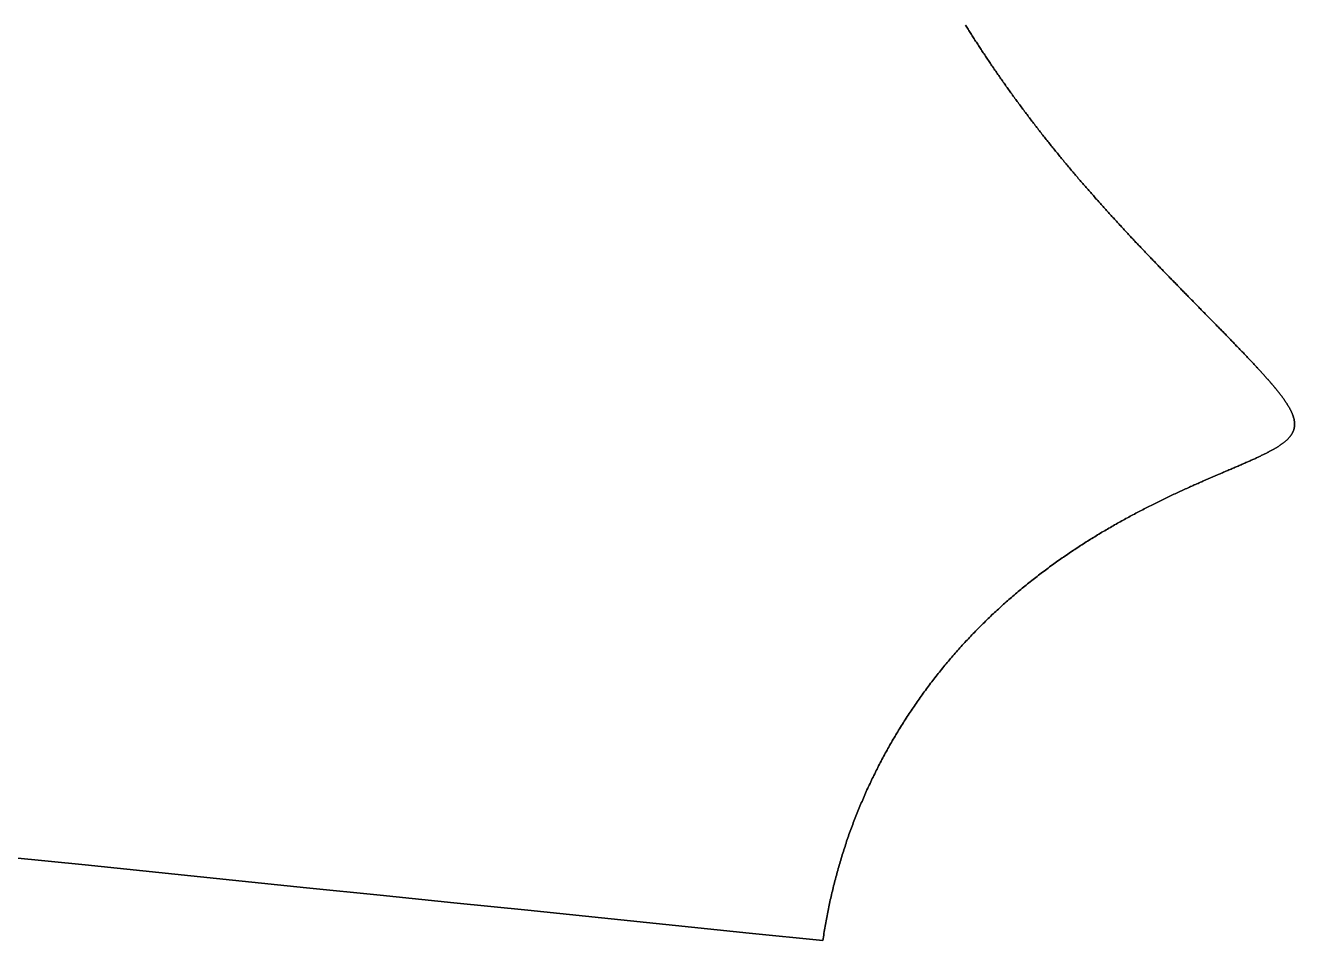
# Model space of a CAD drawing. Header units: inches. Extents: x 130170 to 284068, y 377793 to 804530.
# Drawn here: x 249507.7 to 249676.2, y 749856.4 to 749978 of the extents above; entities that cross this region are included whole.
import ezdxf

# ---------------------------------------------------------------- set-up
doc = ezdxf.new("R2010")
doc.units = ezdxf.units.IN
doc.header["$MEASUREMENT"] = 0
doc.layers.add('muni_il', color=7, linetype='Continuous')

msp = doc.modelspace()

# ---------------------------------------------------------------- linework, layer by layer
at = {"layer": 'muni_il'}
for points in [[(249632.54, 749978.06), (249632.63, 749977.92), (249632.72, 749977.78), (249632.81, 749977.63), (249632.9, 749977.49), (249632.98, 749977.35), (249633.07, 749977.21), (249633.16, 749977.07), (249633.25, 749976.93), (249633.34, 749976.78), (249633.43, 749976.64), (249633.52, 749976.5), (249633.61, 749976.36), (249633.7, 749976.22), (249633.79, 749976.07), (249633.88, 749975.93), (249633.98, 749975.79), (249634.07, 749975.65), (249634.16, 749975.5), (249634.25, 749975.36), (249634.34, 749975.22), (249634.44, 749975.08), (249634.53, 749974.93), (249634.62, 749974.79), (249634.72, 749974.65), (249634.81, 749974.51), (249634.9, 749974.36), (249635, 749974.22), (249635.09, 749974.08), (249635.19, 749973.93), (249635.28, 749973.79), (249635.38, 749973.65), (249635.47, 749973.51), (249635.57, 749973.36), (249635.67, 749973.22), (249635.76, 749973.07), (249635.86, 749972.93), (249635.96, 749972.79), (249636.05, 749972.64), (249636.15, 749972.5), (249636.25, 749972.36), (249636.35, 749972.21), (249636.45, 749972.07), (249636.54, 749971.93), (249636.64, 749971.78), (249636.74, 749971.64), (249636.84, 749971.5), (249636.94, 749971.35), (249637.04, 749971.21), (249637.14, 749971.06), (249637.24, 749970.92), (249637.34, 749970.78), (249637.44, 749970.63), (249637.54, 749970.49), (249637.65, 749970.34), (249637.75, 749970.2), (249637.85, 749970.05), (249637.95, 749969.91), (249638.05, 749969.77), (249638.16, 749969.62), (249638.26, 749969.48), (249638.36, 749969.33), (249638.47, 749969.19), (249638.57, 749969.05), (249638.67, 749968.9), (249638.78, 749968.76), (249638.88, 749968.61), (249638.99, 749968.47), (249639.09, 749968.32), (249639.2, 749968.18), (249639.3, 749968.04), (249639.41, 749967.89), (249639.52, 749967.75), (249639.62, 749967.6), (249639.73, 749967.46), (249639.83, 749967.31), (249639.94, 749967.17), (249640.05, 749967.03), (249640.16, 749966.88), (249640.26, 749966.74), (249640.37, 749966.59), (249640.48, 749966.45), (249640.59, 749966.31), (249640.7, 749966.16), (249640.8, 749966.02), (249640.91, 749965.87), (249641.02, 749965.73), (249641.13, 749965.59), (249641.24, 749965.44), (249641.35, 749965.3), (249641.46, 749965.16), (249641.57, 749965.01), (249641.68, 749964.87), (249641.79, 749964.72), (249641.9, 749964.58), (249642.01, 749964.44), (249642.12, 749964.3), (249642.24, 749964.15), (249642.35, 749964.01), (249642.46, 749963.87), (249642.57, 749963.72), (249642.68, 749963.58), (249642.8, 749963.44), (249642.91, 749963.29), (249643.02, 749963.15), (249643.13, 749963.01), (249643.25, 749962.87), (249643.36, 749962.72), (249643.47, 749962.58), (249643.59, 749962.44), (249643.7, 749962.3), (249643.81, 749962.16), (249643.93, 749962.02), (249644.04, 749961.87), (249644.15, 749961.73), (249644.27, 749961.59), (249644.38, 749961.45), (249644.5, 749961.31), (249644.61, 749961.17), (249644.73, 749961.03), (249644.84, 749960.89), (249644.96, 749960.74), (249645.07, 749960.6), (249645.19, 749960.46), (249645.3, 749960.32), (249645.42, 749960.18), (249645.53, 749960.04), (249645.65, 749959.9), (249645.77, 749959.76), (249645.88, 749959.63), (249646, 749959.49), (249646.11, 749959.35), (249646.23, 749959.21), (249646.35, 749959.07), (249646.46, 749958.93), (249646.58, 749958.79), (249646.7, 749958.65), (249646.81, 749958.52), (249646.93, 749958.38), (249647.05, 749958.24), (249647.16, 749958.1), (249647.28, 749957.97), (249647.4, 749957.83), (249647.51, 749957.69), (249647.63, 749957.55), (249647.75, 749957.42), (249647.87, 749957.28), (249647.98, 749957.14), (249648.1, 749957.01), (249648.22, 749956.87), (249648.34, 749956.74), (249648.45, 749956.6), (249648.57, 749956.47), (249648.69, 749956.33), (249648.81, 749956.2), (249648.92, 749956.06), (249649.04, 749955.93), (249649.16, 749955.79), (249649.28, 749955.66), (249649.39, 749955.53), (249649.51, 749955.39), (249649.63, 749955.26), (249649.75, 749955.12), (249649.86, 749954.99), (249649.98, 749954.86), (249650.1, 749954.73), (249650.22, 749954.59), (249650.34, 749954.46), (249650.45, 749954.33), (249650.57, 749954.2), (249650.69, 749954.07), (249650.81, 749953.94), (249650.92, 749953.8), (249651.04, 749953.67), (249651.16, 749953.54), (249651.28, 749953.41), (249651.39, 749953.28), (249651.51, 749953.15), (249651.63, 749953.02), (249651.75, 749952.89), (249651.86, 749952.76), (249651.98, 749952.63), (249652.1, 749952.51), (249652.22, 749952.38), (249652.33, 749952.25), (249652.45, 749952.12), (249652.57, 749951.99), (249652.69, 749951.87), (249652.8, 749951.74), (249652.92, 749951.61), (249653.04, 749951.48), (249653.15, 749951.36), (249653.27, 749951.23), (249653.39, 749951.1), (249653.51, 749950.98), (249653.62, 749950.85), (249653.74, 749950.73), (249653.86, 749950.6), (249653.97, 749950.48), (249654.09, 749950.35), (249654.2, 749950.23), (249654.32, 749950.1), (249654.44, 749949.98), (249654.55, 749949.85), (249654.67, 749949.73), (249654.79, 749949.6), (249654.9, 749949.48), (249655.02, 749949.36), (249655.13, 749949.23), (249655.25, 749949.11), (249655.37, 749948.99), (249655.48, 749948.87), (249655.6, 749948.74), (249655.71, 749948.62), (249655.83, 749948.5), (249655.94, 749948.38), (249656.06, 749948.26), (249656.17, 749948.14), (249656.29, 749948.02), (249656.4, 749947.9), (249656.52, 749947.77), (249656.63, 749947.65), (249656.75, 749947.53), (249656.86, 749947.41), (249656.98, 749947.29), (249657.09, 749947.18), (249657.2, 749947.06), (249657.32, 749946.94), (249657.43, 749946.82), (249657.55, 749946.7), (249657.66, 749946.58), (249657.77, 749946.46), (249657.89, 749946.34), (249658, 749946.23), (249658.11, 749946.11), (249658.23, 749945.99), (249658.34, 749945.87), (249658.45, 749945.76), (249658.57, 749945.64), (249658.68, 749945.52), (249658.79, 749945.41), (249658.9, 749945.29), (249659.02, 749945.17), (249659.13, 749945.06), (249659.24, 749944.94), (249659.35, 749944.83), (249659.47, 749944.71), (249659.58, 749944.6), (249659.69, 749944.48), (249659.8, 749944.37), (249659.91, 749944.25), (249660.02, 749944.14), (249660.14, 749944.02), (249660.25, 749943.91), (249660.36, 749943.79), (249660.47, 749943.68), (249660.58, 749943.57), (249660.69, 749943.45), (249660.8, 749943.34), (249660.91, 749943.23), (249661.02, 749943.11), (249661.13, 749943), (249661.24, 749942.89), (249661.35, 749942.78), (249661.46, 749942.66), (249661.57, 749942.55), (249661.68, 749942.44), (249661.79, 749942.33), (249661.9, 749942.22), (249662.01, 749942.11), (249662.12, 749942), (249662.22, 749941.88), (249662.33, 749941.77), (249662.44, 749941.66), (249662.55, 749941.55), (249662.66, 749941.44), (249662.77, 749941.33), (249662.87, 749941.22), (249662.98, 749941.11), (249663.09, 749941), (249663.2, 749940.89), (249663.3, 749940.78), (249663.41, 749940.68), (249663.52, 749940.57), (249663.62, 749940.46), (249663.73, 749940.35), (249663.84, 749940.24), (249663.94, 749940.13), (249664.05, 749940.02), (249664.15, 749939.92), (249664.26, 749939.81), (249664.36, 749939.7), (249664.47, 749939.59), (249664.58, 749939.49), (249664.68, 749939.38), (249664.78, 749939.27), (249664.89, 749939.17), (249664.99, 749939.06), (249665.1, 749938.95), (249665.2, 749938.85), (249665.31, 749938.74), (249665.41, 749938.64), (249665.51, 749938.53), (249665.62, 749938.43), (249665.72, 749938.32), (249665.82, 749938.22), (249665.92, 749938.11), (249666.03, 749938.01), (249666.13, 749937.9), (249666.23, 749937.8), (249666.33, 749937.69), (249666.43, 749937.59), (249666.53, 749937.49), (249666.63, 749937.38), (249666.74, 749937.28), (249666.84, 749937.18), (249666.94, 749937.08), (249667.04, 749936.97), (249667.14, 749936.87), (249667.23, 749936.77), (249667.33, 749936.67), (249667.43, 749936.57), (249667.53, 749936.46), (249667.63, 749936.36), (249667.73, 749936.26), (249667.83, 749936.16), (249667.92, 749936.06), (249668.02, 749935.96), (249668.12, 749935.86), (249668.21, 749935.76), (249668.31, 749935.66), (249668.41, 749935.56), (249668.5, 749935.46), (249668.6, 749935.36), (249668.69, 749935.27), (249668.79, 749935.17), (249668.88, 749935.07), (249668.97, 749934.97), (249669.07, 749934.87), (249669.16, 749934.78), (249669.25, 749934.68), (249669.35, 749934.58), (249669.44, 749934.49), (249669.53, 749934.39), (249669.62, 749934.29), (249669.71, 749934.2), (249669.81, 749934.1), (249669.9, 749934.01), (249669.99, 749933.91), (249670.08, 749933.82), (249670.17, 749933.72), (249670.25, 749933.63), (249670.34, 749933.54), (249670.43, 749933.44), (249670.52, 749933.35), (249670.61, 749933.26), (249670.69, 749933.16), (249670.78, 749933.07), (249670.87, 749932.98), (249670.95, 749932.89), (249671.04, 749932.8), (249671.12, 749932.7), (249671.2, 749932.61), (249671.29, 749932.52), (249671.37, 749932.43), (249671.45, 749932.34), (249671.54, 749932.25), (249671.62, 749932.16), (249671.7, 749932.07), (249671.78, 749931.99), (249671.86, 749931.9), (249671.94, 749931.81), (249672.02, 749931.72), (249672.1, 749931.63), (249672.18, 749931.55), (249672.26, 749931.46), (249672.33, 749931.37), (249672.41, 749931.29), (249672.48, 749931.2), (249672.56, 749931.12), (249672.64, 749931.03), (249672.71, 749930.95), (249672.78, 749930.86), (249672.86, 749930.78), (249672.93, 749930.7), (249673, 749930.61), (249673.07, 749930.53), (249673.14, 749930.45), (249673.21, 749930.37), (249673.28, 749930.28), (249673.35, 749930.2), (249673.42, 749930.12), (249673.49, 749930.04), (249673.55, 749929.96), (249673.62, 749929.88), (249673.69, 749929.8), (249673.75, 749929.72), (249673.82, 749929.64), (249673.88, 749929.57), (249673.94, 749929.49), (249674, 749929.41), (249674.07, 749929.33), (249674.13, 749929.26), (249674.19, 749929.18), (249674.25, 749929.1), (249674.3, 749929.03), (249674.36, 749928.95), (249674.42, 749928.88), (249674.48, 749928.8), (249674.53, 749928.73), (249674.59, 749928.65), (249674.64, 749928.58), (249674.69, 749928.51), (249674.75, 749928.43), (249674.8, 749928.36), (249674.85, 749928.29), (249674.9, 749928.22), (249674.95, 749928.15), (249675, 749928.08), (249675.04, 749928.01), (249675.09, 749927.94), (249675.14, 749927.87), (249675.18, 749927.8), (249675.23, 749927.73), (249675.27, 749927.66), (249675.31, 749927.59), (249675.35, 749927.52), (249675.4, 749927.46), (249675.44, 749927.39), (249675.47, 749927.32), (249675.51, 749927.25), (249675.55, 749927.19), (249675.59, 749927.12), (249675.62, 749927.06), (249675.66, 749926.99), (249675.69, 749926.93), (249675.72, 749926.86), (249675.75, 749926.8), (249675.78, 749926.74), (249675.81, 749926.67), (249675.84, 749926.61), (249675.87, 749926.55), (249675.9, 749926.49), (249675.92, 749926.43), (249675.95, 749926.36), (249675.97, 749926.3), (249676, 749926.24), (249676.02, 749926.18), (249676.04, 749926.12), (249676.06, 749926.06), (249676.08, 749926), (249676.1, 749925.94), (249676.11, 749925.89), (249676.13, 749925.83), (249676.14, 749925.77), (249676.16, 749925.71), (249676.17, 749925.65), (249676.18, 749925.6), (249676.19, 749925.54), (249676.2, 749925.48), (249676.21, 749925.43), (249676.22, 749925.37), (249676.23, 749925.32), (249676.23, 749925.26), (249676.23, 749925.21), (249676.24, 749925.15), (249676.24, 749925.1), (249676.24, 749925.04), (249676.24, 749924.99), (249676.24, 749924.94), (249676.24, 749924.88), (249676.23, 749924.83), (249676.23, 749924.78), (249676.22, 749924.72), (249676.22, 749924.67), (249676.21, 749924.62), (249676.2, 749924.57), (249676.19, 749924.52), (249676.18, 749924.46), (249676.17, 749924.41), (249676.15, 749924.36), (249676.14, 749924.31), (249676.12, 749924.26), (249676.1, 749924.21), (249676.09, 749924.16), (249676.07, 749924.11), (249676.04, 749924.06), (249676.02, 749924.01), (249676, 749923.96), (249675.98, 749923.91), (249675.95, 749923.87), (249675.92, 749923.82), (249675.9, 749923.77), (249675.87, 749923.72), (249675.84, 749923.67), (249675.8, 749923.62), (249675.77, 749923.58), (249675.74, 749923.53), (249675.7, 749923.48), (249675.67, 749923.43), (249675.63, 749923.39), (249675.59, 749923.34), (249675.55, 749923.29), (249675.51, 749923.24), (249675.47, 749923.2), (249675.42, 749923.15), (249675.38, 749923.1), (249675.33, 749923.06), (249675.29, 749923.01), (249675.24, 749922.96), (249675.19, 749922.92), (249675.14, 749922.87), (249675.09, 749922.82), (249675.03, 749922.78), (249674.98, 749922.73), (249674.92, 749922.69), (249674.87, 749922.64), (249674.81, 749922.59), (249674.75, 749922.55), (249674.69, 749922.5), (249674.63, 749922.45), (249674.56, 749922.41), (249674.5, 749922.36), (249674.43, 749922.32), (249674.37, 749922.27), (249674.3, 749922.22), (249674.23, 749922.18), (249674.16, 749922.13), (249674.09, 749922.08), (249674.01, 749922.04), (249673.94, 749921.99), (249673.86, 749921.95), (249673.79, 749921.9), (249673.71, 749921.85), (249673.63, 749921.81), (249673.55, 749921.76), (249673.47, 749921.71), (249673.39, 749921.67), (249673.3, 749921.62), (249673.22, 749921.57), (249673.13, 749921.52), (249673.05, 749921.48), (249672.96, 749921.43), (249672.87, 749921.38), (249672.78, 749921.33), (249672.68, 749921.29), (249672.59, 749921.24), (249672.5, 749921.19), (249672.4, 749921.14), (249672.3, 749921.09), (249672.21, 749921.04), (249672.11, 749920.99), (249672.01, 749920.95), (249671.9, 749920.9), (249671.8, 749920.85), (249671.7, 749920.8), (249671.59, 749920.75), (249671.49, 749920.7), (249671.38, 749920.65), (249671.27, 749920.6), (249671.16, 749920.55), (249671.05, 749920.49), (249670.94, 749920.44), (249670.83, 749920.39), (249670.71, 749920.34), (249670.6, 749920.29), (249670.48, 749920.24), (249670.36, 749920.18), (249670.25, 749920.13), (249670.13, 749920.08), (249670.01, 749920.02), (249669.88, 749919.97), (249669.76, 749919.92), (249669.64, 749919.86), (249669.51, 749919.81), (249669.39, 749919.75), (249669.26, 749919.7), (249669.13, 749919.64), (249669, 749919.59), (249668.87, 749919.53), (249668.74, 749919.47), (249668.61, 749919.42), (249668.48, 749919.36), (249668.34, 749919.3), (249668.21, 749919.24), (249668.07, 749919.18), (249667.94, 749919.13), (249667.8, 749919.07), (249667.66, 749919.01), (249667.52, 749918.95), (249667.38, 749918.89), (249667.24, 749918.83), (249667.09, 749918.77), (249666.95, 749918.7), (249666.81, 749918.64), (249666.66, 749918.58), (249666.51, 749918.52), (249666.37, 749918.45), (249666.22, 749918.39), (249666.07, 749918.33), (249665.92, 749918.26), (249665.77, 749918.2), (249665.62, 749918.13), (249665.47, 749918.07), (249665.31, 749918), (249665.16, 749917.93), (249665, 749917.87), (249664.85, 749917.8), (249664.69, 749917.73), (249664.54, 749917.66), (249664.38, 749917.59), (249664.22, 749917.53), (249664.06, 749917.46), (249663.9, 749917.39), (249663.74, 749917.31), (249663.58, 749917.24), (249663.41, 749917.17), (249663.25, 749917.1), (249663.09, 749917.03), (249662.92, 749916.95), (249662.76, 749916.88), (249662.59, 749916.81), (249662.43, 749916.73), (249662.26, 749916.65), (249662.09, 749916.58), (249661.92, 749916.5), (249661.75, 749916.43), (249661.58, 749916.35), (249661.41, 749916.27), (249661.24, 749916.19), (249661.07, 749916.11), (249660.9, 749916.03), (249660.73, 749915.95), (249660.55, 749915.87), (249660.38, 749915.79), (249660.2, 749915.71), (249660.03, 749915.63), (249659.85, 749915.54), (249659.68, 749915.46), (249659.5, 749915.38), (249659.32, 749915.29), (249659.15, 749915.21), (249658.97, 749915.12), (249658.79, 749915.04), (249658.61, 749914.95), (249658.43, 749914.86), (249658.25, 749914.77), (249658.07, 749914.69), (249657.89, 749914.6), (249657.71, 749914.51), (249657.53, 749914.42), (249657.35, 749914.33), (249657.17, 749914.23), (249656.98, 749914.14), (249656.8, 749914.05), (249656.62, 749913.96), (249656.44, 749913.86), (249656.25, 749913.77), (249656.07, 749913.67), (249655.88, 749913.58), (249655.7, 749913.48), (249655.51, 749913.38), (249655.33, 749913.29), (249655.14, 749913.19), (249654.96, 749913.09), (249654.77, 749912.99), (249654.59, 749912.89), (249654.4, 749912.79), (249654.21, 749912.69), (249654.03, 749912.59), (249653.84, 749912.49), (249653.65, 749912.38), (249653.47, 749912.28), (249653.28, 749912.18), (249653.09, 749912.07), (249652.9, 749911.97), (249652.71, 749911.86), (249652.53, 749911.75), (249652.34, 749911.65), (249652.15, 749911.54), (249651.96, 749911.43), (249651.77, 749911.32), (249651.58, 749911.21), (249651.4, 749911.1), (249651.21, 749910.99), (249651.02, 749910.88), (249650.83, 749910.77), (249650.64, 749910.66), (249650.45, 749910.54), (249650.26, 749910.43), (249650.07, 749910.31), (249649.89, 749910.2), (249649.7, 749910.08), (249649.51, 749909.97), (249649.32, 749909.85), (249649.13, 749909.73), (249648.94, 749909.61), (249648.75, 749909.5), (249648.56, 749909.38), (249648.37, 749909.26), (249648.19, 749909.14), (249648, 749909.01), (249647.81, 749908.89), (249647.62, 749908.77), (249647.43, 749908.65), (249647.24, 749908.52), (249647.06, 749908.4), (249646.87, 749908.27), (249646.68, 749908.15), (249646.49, 749908.02), (249646.3, 749907.9), (249646.12, 749907.77), (249645.93, 749907.64), (249645.74, 749907.51), (249645.56, 749907.38), (249645.37, 749907.25), (249645.18, 749907.12), (249645, 749906.99), (249644.81, 749906.86), (249644.62, 749906.73), (249644.44, 749906.59), (249644.25, 749906.46), (249644.07, 749906.33), (249643.88, 749906.19), (249643.7, 749906.06), (249643.51, 749905.92), (249643.33, 749905.78), (249643.14, 749905.65), (249642.96, 749905.51), (249642.78, 749905.37), (249642.59, 749905.23), (249642.41, 749905.09), (249642.23, 749904.95), (249642.05, 749904.81), (249641.86, 749904.67), (249641.68, 749904.53), (249641.5, 749904.39), (249641.32, 749904.24), (249641.14, 749904.1), (249640.96, 749903.95), (249640.78, 749903.81), (249640.6, 749903.66), (249640.42, 749903.52), (249640.24, 749903.37), (249640.06, 749903.22), (249639.88, 749903.08), (249639.7, 749902.93), (249639.52, 749902.78), (249639.35, 749902.63), (249639.17, 749902.48), (249638.99, 749902.33), (249638.82, 749902.18), (249638.64, 749902.02), (249638.46, 749901.87), (249638.29, 749901.72), (249638.11, 749901.56), (249637.94, 749901.41), (249637.77, 749901.26), (249637.59, 749901.1), (249637.42, 749900.94), (249637.25, 749900.79), (249637.07, 749900.63), (249636.9, 749900.47), (249636.73, 749900.31), (249636.56, 749900.16), (249636.39, 749900), (249636.22, 749899.84), (249636.05, 749899.68), (249635.88, 749899.52), (249635.71, 749899.35), (249635.54, 749899.19), (249635.37, 749899.03), (249635.21, 749898.87), (249635.04, 749898.7), (249634.87, 749898.54), (249634.71, 749898.37), (249634.54, 749898.21), (249634.38, 749898.04), (249634.21, 749897.88), (249634.05, 749897.71), (249633.88, 749897.54), (249633.72, 749897.37), (249633.56, 749897.2), (249633.39, 749897.03), (249633.23, 749896.87), (249633.07, 749896.69), (249632.91, 749896.52), (249632.75, 749896.35), (249632.59, 749896.18), (249632.43, 749896.01), (249632.27, 749895.84), (249632.11, 749895.66), (249631.96, 749895.49), (249631.8, 749895.31), (249631.64, 749895.14), (249631.49, 749894.96), (249631.33, 749894.79), (249631.18, 749894.61), (249631.02, 749894.43), (249630.87, 749894.26), (249630.71, 749894.08), (249630.56, 749893.9), (249630.41, 749893.72), (249630.26, 749893.54), (249630.11, 749893.36), (249629.95, 749893.18), (249629.8, 749893), (249629.66, 749892.82), (249629.51, 749892.64), (249629.36, 749892.45), (249629.21, 749892.27), (249629.06, 749892.09), (249628.92, 749891.9), (249628.77, 749891.72), (249628.62, 749891.53), (249628.48, 749891.35), (249628.33, 749891.16), (249628.19, 749890.98), (249628.05, 749890.79), (249627.9, 749890.6), (249627.76, 749890.42), (249627.62, 749890.23), (249627.48, 749890.04), (249627.34, 749889.85), (249627.2, 749889.66), (249627.06, 749889.47), (249626.92, 749889.28), (249626.78, 749889.09), (249626.65, 749888.9), (249626.51, 749888.71), (249626.37, 749888.51), (249626.24, 749888.32), (249626.1, 749888.13), (249625.97, 749887.93), (249625.83, 749887.74), (249625.7, 749887.54), (249625.57, 749887.35), (249625.44, 749887.15), (249625.3, 749886.96), (249625.17, 749886.76), (249625.04, 749886.57), (249624.91, 749886.37), (249624.79, 749886.17), (249624.66, 749885.97), (249624.53, 749885.77), (249624.4, 749885.58), (249624.28, 749885.38), (249624.15, 749885.18), (249624.03, 749884.98), (249623.9, 749884.78), (249623.78, 749884.57), (249623.65, 749884.37), (249623.53, 749884.17), (249623.41, 749883.97), (249623.29, 749883.77), (249623.17, 749883.56), (249623.05, 749883.36), (249622.93, 749883.16), (249622.81, 749882.95), (249622.69, 749882.75), (249622.57, 749882.54), (249622.46, 749882.34), (249622.34, 749882.13), (249622.22, 749881.93), (249622.11, 749881.72), (249622, 749881.51), (249621.88, 749881.3), (249621.77, 749881.1), (249621.66, 749880.89), (249621.55, 749880.68), (249621.43, 749880.47), (249621.32, 749880.26), (249621.21, 749880.05), (249621.11, 749879.84), (249621, 749879.63), (249620.89, 749879.42), (249620.78, 749879.21), (249620.68, 749879), (249620.57, 749878.79), (249620.47, 749878.58), (249620.36, 749878.36), (249620.26, 749878.15), (249620.15, 749877.94), (249620.05, 749877.72), (249619.95, 749877.51), (249619.85, 749877.3), (249619.75, 749877.08), (249619.65, 749876.87), (249619.55, 749876.65), (249619.45, 749876.44), (249619.36, 749876.22), (249619.26, 749876.01), (249619.16, 749875.79), (249619.07, 749875.57), (249618.97, 749875.35), (249618.88, 749875.14), (249618.79, 749874.92), (249618.69, 749874.7), (249618.6, 749874.48), (249618.51, 749874.26), (249618.42, 749874.05), (249618.33, 749873.83), (249618.24, 749873.61), (249618.15, 749873.39), (249618.06, 749873.17), (249617.98, 749872.95), (249617.89, 749872.73), (249617.8, 749872.5), (249617.72, 749872.28), (249617.63, 749872.06), (249617.55, 749871.84), (249617.47, 749871.62), (249617.39, 749871.4), (249617.3, 749871.17), (249617.22, 749870.95), (249617.14, 749870.73), (249617.06, 749870.5), (249616.99, 749870.28), (249616.91, 749870.05), (249616.83, 749869.83), (249616.75, 749869.61), (249616.68, 749869.38), (249616.6, 749869.16), (249616.53, 749868.93), (249616.46, 749868.7), (249616.38, 749868.48), (249616.31, 749868.25), (249616.24, 749868.03), (249616.17, 749867.8), (249616.1, 749867.57), (249616.03, 749867.34), (249615.96, 749867.12), (249615.89, 749866.89), (249615.83, 749866.66), (249615.76, 749866.43), (249615.69, 749866.21), (249615.63, 749865.98), (249615.56, 749865.75), (249615.5, 749865.52), (249615.44, 749865.29), (249615.38, 749865.06), (249615.31, 749864.83), (249615.25, 749864.6), (249615.19, 749864.37), (249615.14, 749864.14), (249615.08, 749863.91), (249615.02, 749863.68), (249614.96, 749863.45), (249614.91, 749863.22), (249614.85, 749862.99), (249614.8, 749862.75), (249614.74, 749862.52), (249614.69, 749862.29), (249614.64, 749862.06), (249614.58, 749861.83), (249614.53, 749861.59), (249614.48, 749861.36), (249614.43, 749861.13), (249614.39, 749860.9), (249614.34, 749860.66), (249614.29, 749860.43), (249614.24, 749860.2), (249614.2, 749859.96), (249614.15, 749859.73), (249614.11, 749859.49), (249614.06, 749859.26), (249614.02, 749859.03), (249613.98, 749858.79), (249613.94, 749858.56), (249613.9, 749858.32), (249613.86, 749858.09), (249613.82, 749857.85), (249613.78, 749857.62), (249613.74, 749857.38), (249613.71, 749857.14), (249613.67, 749856.91), (249613.63, 749856.67), (249613.6, 749856.44), (249613.6, 749856.41), (249603.8, 749857.42), (249594, 749858.43), (249584.2, 749859.43), (249574.4, 749860.44), (249564.6, 749861.44), (249554.8, 749862.45), (249545, 749863.45), (249535.2, 749864.46), (249525.4, 749865.46), (249515.6, 749866.47), (249505.78, 749867.48)], [(249505.78, 749867.48), (249515.6, 749866.47), (249525.4, 749865.46), (249535.2, 749864.46), (249545, 749863.45), (249554.8, 749862.45), (249564.6, 749861.44), (249574.4, 749860.44), (249584.2, 749859.43), (249594, 749858.43), (249603.8, 749857.42), (249613.6, 749856.41), (249613.6, 749856.44), (249613.63, 749856.67), (249613.67, 749856.91), (249613.71, 749857.14), (249613.74, 749857.38), (249613.78, 749857.62), (249613.82, 749857.85), (249613.86, 749858.09), (249613.9, 749858.32), (249613.94, 749858.56), (249613.98, 749858.79), (249614.02, 749859.03), (249614.06, 749859.26), (249614.11, 749859.49), (249614.15, 749859.73), (249614.2, 749859.96), (249614.24, 749860.2), (249614.29, 749860.43), (249614.34, 749860.66), (249614.39, 749860.9), (249614.43, 749861.13), (249614.48, 749861.36), (249614.53, 749861.59), (249614.58, 749861.83), (249614.64, 749862.06), (249614.69, 749862.29), (249614.74, 749862.52), (249614.8, 749862.75), (249614.85, 749862.99), (249614.91, 749863.22), (249614.96, 749863.45), (249615.02, 749863.68), (249615.08, 749863.91), (249615.14, 749864.14), (249615.19, 749864.37), (249615.25, 749864.6), (249615.31, 749864.83), (249615.38, 749865.06), (249615.44, 749865.29), (249615.5, 749865.52), (249615.56, 749865.75), (249615.63, 749865.98), (249615.69, 749866.21), (249615.76, 749866.43), (249615.83, 749866.66), (249615.89, 749866.89), (249615.96, 749867.12), (249616.03, 749867.34), (249616.1, 749867.57), (249616.17, 749867.8), (249616.24, 749868.03), (249616.31, 749868.25), (249616.38, 749868.48), (249616.46, 749868.7), (249616.53, 749868.93), (249616.6, 749869.16), (249616.68, 749869.38), (249616.75, 749869.61), (249616.83, 749869.83), (249616.91, 749870.05), (249616.99, 749870.28), (249617.06, 749870.5), (249617.14, 749870.73), (249617.22, 749870.95), (249617.3, 749871.17), (249617.39, 749871.4), (249617.47, 749871.62), (249617.55, 749871.84), (249617.63, 749872.06), (249617.72, 749872.28), (249617.8, 749872.5), (249617.89, 749872.73), (249617.98, 749872.95), (249618.06, 749873.17), (249618.15, 749873.39), (249618.24, 749873.61), (249618.33, 749873.83), (249618.42, 749874.05), (249618.51, 749874.26), (249618.6, 749874.48), (249618.69, 749874.7), (249618.79, 749874.92), (249618.88, 749875.14), (249618.97, 749875.35), (249619.07, 749875.57), (249619.16, 749875.79), (249619.26, 749876.01), (249619.36, 749876.22), (249619.45, 749876.44), (249619.55, 749876.65), (249619.65, 749876.87), (249619.75, 749877.08), (249619.85, 749877.3), (249619.95, 749877.51), (249620.05, 749877.72), (249620.15, 749877.94), (249620.26, 749878.15), (249620.36, 749878.36), (249620.47, 749878.58), (249620.57, 749878.79), (249620.68, 749879), (249620.78, 749879.21), (249620.89, 749879.42), (249621, 749879.63), (249621.11, 749879.84), (249621.21, 749880.05), (249621.32, 749880.26), (249621.43, 749880.47), (249621.55, 749880.68), (249621.66, 749880.89), (249621.77, 749881.1), (249621.88, 749881.3), (249622, 749881.51), (249622.11, 749881.72), (249622.22, 749881.93), (249622.34, 749882.13), (249622.46, 749882.34), (249622.57, 749882.54), (249622.69, 749882.75), (249622.81, 749882.95), (249622.93, 749883.16), (249623.05, 749883.36), (249623.17, 749883.56), (249623.29, 749883.77), (249623.41, 749883.97), (249623.53, 749884.17), (249623.65, 749884.37), (249623.78, 749884.57), (249623.9, 749884.78), (249624.03, 749884.98), (249624.15, 749885.18), (249624.28, 749885.38), (249624.4, 749885.58), (249624.53, 749885.77), (249624.66, 749885.97), (249624.79, 749886.17), (249624.91, 749886.37), (249625.04, 749886.57), (249625.17, 749886.76), (249625.3, 749886.96), (249625.44, 749887.15), (249625.57, 749887.35), (249625.7, 749887.54), (249625.83, 749887.74), (249625.97, 749887.93), (249626.1, 749888.13), (249626.24, 749888.32), (249626.37, 749888.51), (249626.51, 749888.71), (249626.65, 749888.9), (249626.78, 749889.09), (249626.92, 749889.28), (249627.06, 749889.47), (249627.2, 749889.66), (249627.34, 749889.85), (249627.48, 749890.04), (249627.62, 749890.23), (249627.76, 749890.42), (249627.9, 749890.6), (249628.05, 749890.79), (249628.19, 749890.98), (249628.33, 749891.16), (249628.48, 749891.35), (249628.62, 749891.53), (249628.77, 749891.72), (249628.92, 749891.9), (249629.06, 749892.09), (249629.21, 749892.27), (249629.36, 749892.45), (249629.51, 749892.64), (249629.66, 749892.82), (249629.8, 749893), (249629.95, 749893.18), (249630.11, 749893.36), (249630.26, 749893.54), (249630.41, 749893.72), (249630.56, 749893.9), (249630.71, 749894.08), (249630.87, 749894.26), (249631.02, 749894.43), (249631.18, 749894.61), (249631.33, 749894.79), (249631.49, 749894.96), (249631.64, 749895.14), (249631.8, 749895.31), (249631.96, 749895.49), (249632.11, 749895.66), (249632.27, 749895.84), (249632.43, 749896.01), (249632.59, 749896.18), (249632.75, 749896.35), (249632.91, 749896.52), (249633.07, 749896.69), (249633.23, 749896.87), (249633.39, 749897.03), (249633.56, 749897.2), (249633.72, 749897.37), (249633.88, 749897.54), (249634.05, 749897.71), (249634.21, 749897.88), (249634.38, 749898.04), (249634.54, 749898.21), (249634.71, 749898.37), (249634.87, 749898.54), (249635.04, 749898.7), (249635.21, 749898.87), (249635.37, 749899.03), (249635.54, 749899.19), (249635.71, 749899.35), (249635.88, 749899.52), (249636.05, 749899.68), (249636.22, 749899.84), (249636.39, 749900), (249636.56, 749900.16), (249636.73, 749900.31), (249636.9, 749900.47), (249637.07, 749900.63), (249637.25, 749900.79), (249637.42, 749900.94), (249637.59, 749901.1), (249637.77, 749901.26), (249637.94, 749901.41), (249638.11, 749901.56), (249638.29, 749901.72), (249638.46, 749901.87), (249638.64, 749902.02), (249638.82, 749902.18), (249638.99, 749902.33), (249639.17, 749902.48), (249639.35, 749902.63), (249639.52, 749902.78), (249639.7, 749902.93), (249639.88, 749903.08), (249640.06, 749903.22), (249640.24, 749903.37), (249640.42, 749903.52), (249640.6, 749903.66), (249640.78, 749903.81), (249640.96, 749903.95), (249641.14, 749904.1), (249641.32, 749904.24), (249641.5, 749904.39), (249641.68, 749904.53), (249641.86, 749904.67), (249642.05, 749904.81), (249642.23, 749904.95), (249642.41, 749905.09), (249642.59, 749905.23), (249642.78, 749905.37), (249642.96, 749905.51), (249643.14, 749905.65), (249643.33, 749905.78), (249643.51, 749905.92), (249643.7, 749906.06), (249643.88, 749906.19), (249644.07, 749906.33), (249644.25, 749906.46), (249644.44, 749906.59), (249644.62, 749906.73), (249644.81, 749906.86), (249645, 749906.99), (249645.18, 749907.12), (249645.37, 749907.25), (249645.56, 749907.38), (249645.74, 749907.51), (249645.93, 749907.64), (249646.12, 749907.77), (249646.3, 749907.9), (249646.49, 749908.02), (249646.68, 749908.15), (249646.87, 749908.27), (249647.06, 749908.4), (249647.24, 749908.52), (249647.43, 749908.65), (249647.62, 749908.77), (249647.81, 749908.89), (249648, 749909.01), (249648.19, 749909.14), (249648.37, 749909.26), (249648.56, 749909.38), (249648.75, 749909.5), (249648.94, 749909.61), (249649.13, 749909.73), (249649.32, 749909.85), (249649.51, 749909.97), (249649.7, 749910.08), (249649.89, 749910.2), (249650.07, 749910.31), (249650.26, 749910.43), (249650.45, 749910.54), (249650.64, 749910.66), (249650.83, 749910.77), (249651.02, 749910.88), (249651.21, 749910.99), (249651.4, 749911.1), (249651.58, 749911.21), (249651.77, 749911.32), (249651.96, 749911.43), (249652.15, 749911.54), (249652.34, 749911.65), (249652.53, 749911.75), (249652.71, 749911.86), (249652.9, 749911.97), (249653.09, 749912.07), (249653.28, 749912.18), (249653.47, 749912.28), (249653.65, 749912.38), (249653.84, 749912.49), (249654.03, 749912.59), (249654.21, 749912.69), (249654.4, 749912.79), (249654.59, 749912.89), (249654.77, 749912.99), (249654.96, 749913.09), (249655.14, 749913.19), (249655.33, 749913.29), (249655.51, 749913.38), (249655.7, 749913.48), (249655.88, 749913.58), (249656.07, 749913.67), (249656.25, 749913.77), (249656.44, 749913.86), (249656.62, 749913.96), (249656.8, 749914.05), (249656.98, 749914.14), (249657.17, 749914.23), (249657.35, 749914.33), (249657.53, 749914.42), (249657.71, 749914.51), (249657.89, 749914.6), (249658.07, 749914.69), (249658.25, 749914.77), (249658.43, 749914.86), (249658.61, 749914.95), (249658.79, 749915.04), (249658.97, 749915.12), (249659.15, 749915.21), (249659.32, 749915.29), (249659.5, 749915.38), (249659.68, 749915.46), (249659.85, 749915.54), (249660.03, 749915.63), (249660.2, 749915.71), (249660.38, 749915.79), (249660.55, 749915.87), (249660.73, 749915.95), (249660.9, 749916.03), (249661.07, 749916.11), (249661.24, 749916.19), (249661.41, 749916.27), (249661.58, 749916.35), (249661.75, 749916.43), (249661.92, 749916.5), (249662.09, 749916.58), (249662.26, 749916.65), (249662.43, 749916.73), (249662.59, 749916.81), (249662.76, 749916.88), (249662.92, 749916.95), (249663.09, 749917.03), (249663.25, 749917.1), (249663.41, 749917.17), (249663.58, 749917.24), (249663.74, 749917.31), (249663.9, 749917.39), (249664.06, 749917.46), (249664.22, 749917.53), (249664.38, 749917.59), (249664.54, 749917.66), (249664.69, 749917.73), (249664.85, 749917.8), (249665, 749917.87), (249665.16, 749917.93), (249665.31, 749918), (249665.47, 749918.07), (249665.62, 749918.13), (249665.77, 749918.2), (249665.92, 749918.26), (249666.07, 749918.33), (249666.22, 749918.39), (249666.37, 749918.45), (249666.51, 749918.52), (249666.66, 749918.58), (249666.81, 749918.64), (249666.95, 749918.7), (249667.09, 749918.77), (249667.24, 749918.83), (249667.38, 749918.89), (249667.52, 749918.95), (249667.66, 749919.01), (249667.8, 749919.07), (249667.94, 749919.13), (249668.07, 749919.18), (249668.21, 749919.24), (249668.34, 749919.3), (249668.48, 749919.36), (249668.61, 749919.42), (249668.74, 749919.47), (249668.87, 749919.53), (249669, 749919.59), (249669.13, 749919.64), (249669.26, 749919.7), (249669.39, 749919.75), (249669.51, 749919.81), (249669.64, 749919.86), (249669.76, 749919.92), (249669.88, 749919.97), (249670.01, 749920.02), (249670.13, 749920.08), (249670.25, 749920.13), (249670.36, 749920.18), (249670.48, 749920.24), (249670.6, 749920.29), (249670.71, 749920.34), (249670.83, 749920.39), (249670.94, 749920.44), (249671.05, 749920.49), (249671.16, 749920.55), (249671.27, 749920.6), (249671.38, 749920.65), (249671.49, 749920.7), (249671.59, 749920.75), (249671.7, 749920.8), (249671.8, 749920.85), (249671.9, 749920.9), (249672.01, 749920.95), (249672.11, 749920.99), (249672.21, 749921.04), (249672.3, 749921.09), (249672.4, 749921.14), (249672.5, 749921.19), (249672.59, 749921.24), (249672.68, 749921.29), (249672.78, 749921.33), (249672.87, 749921.38), (249672.96, 749921.43), (249673.05, 749921.48), (249673.13, 749921.52), (249673.22, 749921.57), (249673.3, 749921.62), (249673.39, 749921.67), (249673.47, 749921.71), (249673.55, 749921.76), (249673.63, 749921.81), (249673.71, 749921.85), (249673.79, 749921.9), (249673.86, 749921.95), (249673.94, 749921.99), (249674.01, 749922.04), (249674.09, 749922.08), (249674.16, 749922.13), (249674.23, 749922.18), (249674.3, 749922.22), (249674.37, 749922.27), (249674.43, 749922.32), (249674.5, 749922.36), (249674.56, 749922.41), (249674.63, 749922.45), (249674.69, 749922.5), (249674.75, 749922.55), (249674.81, 749922.59), (249674.87, 749922.64), (249674.92, 749922.69), (249674.98, 749922.73), (249675.03, 749922.78), (249675.09, 749922.82), (249675.14, 749922.87), (249675.19, 749922.92), (249675.24, 749922.96), (249675.29, 749923.01), (249675.33, 749923.06), (249675.38, 749923.1), (249675.42, 749923.15), (249675.47, 749923.2), (249675.51, 749923.24), (249675.55, 749923.29), (249675.59, 749923.34), (249675.63, 749923.39), (249675.67, 749923.43), (249675.7, 749923.48), (249675.74, 749923.53), (249675.77, 749923.58), (249675.8, 749923.62), (249675.84, 749923.67), (249675.87, 749923.72), (249675.9, 749923.77), (249675.92, 749923.82), (249675.95, 749923.87), (249675.98, 749923.91), (249676, 749923.96), (249676.02, 749924.01), (249676.04, 749924.06), (249676.07, 749924.11), (249676.09, 749924.16), (249676.1, 749924.21), (249676.12, 749924.26), (249676.14, 749924.31), (249676.15, 749924.36), (249676.17, 749924.41), (249676.18, 749924.46), (249676.19, 749924.52), (249676.2, 749924.57), (249676.21, 749924.62), (249676.22, 749924.67), (249676.22, 749924.72), (249676.23, 749924.78), (249676.23, 749924.83), (249676.24, 749924.88), (249676.24, 749924.94), (249676.24, 749924.99), (249676.24, 749925.04), (249676.24, 749925.1), (249676.24, 749925.15), (249676.23, 749925.21), (249676.23, 749925.26), (249676.23, 749925.32), (249676.22, 749925.37), (249676.21, 749925.43), (249676.2, 749925.48), (249676.19, 749925.54), (249676.18, 749925.6), (249676.17, 749925.65), (249676.16, 749925.71), (249676.14, 749925.77), (249676.13, 749925.83), (249676.11, 749925.89), (249676.1, 749925.94), (249676.08, 749926), (249676.06, 749926.06), (249676.04, 749926.12), (249676.02, 749926.18), (249676, 749926.24), (249675.97, 749926.3), (249675.95, 749926.36), (249675.92, 749926.43), (249675.9, 749926.49), (249675.87, 749926.55), (249675.84, 749926.61), (249675.81, 749926.67), (249675.78, 749926.74), (249675.75, 749926.8), (249675.72, 749926.86), (249675.69, 749926.93), (249675.66, 749926.99), (249675.62, 749927.06), (249675.59, 749927.12), (249675.55, 749927.19), (249675.51, 749927.25), (249675.47, 749927.32), (249675.44, 749927.39), (249675.4, 749927.46), (249675.35, 749927.52), (249675.31, 749927.59), (249675.27, 749927.66), (249675.23, 749927.73), (249675.18, 749927.8), (249675.14, 749927.87), (249675.09, 749927.94), (249675.04, 749928.01), (249675, 749928.08), (249674.95, 749928.15), (249674.9, 749928.22), (249674.85, 749928.29), (249674.8, 749928.36), (249674.75, 749928.43), (249674.69, 749928.51), (249674.64, 749928.58), (249674.59, 749928.65), (249674.53, 749928.73), (249674.48, 749928.8), (249674.42, 749928.88), (249674.36, 749928.95), (249674.3, 749929.03), (249674.25, 749929.1), (249674.19, 749929.18), (249674.13, 749929.26), (249674.07, 749929.33), (249674, 749929.41), (249673.94, 749929.49), (249673.88, 749929.57), (249673.82, 749929.64), (249673.75, 749929.72), (249673.69, 749929.8), (249673.62, 749929.88), (249673.55, 749929.96), (249673.49, 749930.04), (249673.42, 749930.12), (249673.35, 749930.2), (249673.28, 749930.28), (249673.21, 749930.37), (249673.14, 749930.45), (249673.07, 749930.53), (249673, 749930.61), (249672.93, 749930.7), (249672.86, 749930.78), (249672.78, 749930.86), (249672.71, 749930.95), (249672.64, 749931.03), (249672.56, 749931.12), (249672.48, 749931.2), (249672.41, 749931.29), (249672.33, 749931.37), (249672.26, 749931.46), (249672.18, 749931.55), (249672.1, 749931.63), (249672.02, 749931.72), (249671.94, 749931.81), (249671.86, 749931.9), (249671.78, 749931.99), (249671.7, 749932.07), (249671.62, 749932.16), (249671.54, 749932.25), (249671.45, 749932.34), (249671.37, 749932.43), (249671.29, 749932.52), (249671.2, 749932.61), (249671.12, 749932.7), (249671.04, 749932.8), (249670.95, 749932.89), (249670.87, 749932.98), (249670.78, 749933.07), (249670.69, 749933.16), (249670.61, 749933.26), (249670.52, 749933.35), (249670.43, 749933.44), (249670.34, 749933.54), (249670.25, 749933.63), (249670.17, 749933.72), (249670.08, 749933.82), (249669.99, 749933.91), (249669.9, 749934.01), (249669.81, 749934.1), (249669.71, 749934.2), (249669.62, 749934.29), (249669.53, 749934.39), (249669.44, 749934.49), (249669.35, 749934.58), (249669.25, 749934.68), (249669.16, 749934.78), (249669.07, 749934.87), (249668.97, 749934.97), (249668.88, 749935.07), (249668.79, 749935.17), (249668.69, 749935.27), (249668.6, 749935.36), (249668.5, 749935.46), (249668.41, 749935.56), (249668.31, 749935.66), (249668.21, 749935.76), (249668.12, 749935.86), (249668.02, 749935.96), (249667.92, 749936.06), (249667.83, 749936.16), (249667.73, 749936.26), (249667.63, 749936.36), (249667.53, 749936.46), (249667.43, 749936.57), (249667.33, 749936.67), (249667.23, 749936.77), (249667.14, 749936.87), (249667.04, 749936.97), (249666.94, 749937.08), (249666.84, 749937.18), (249666.74, 749937.28), (249666.63, 749937.38), (249666.53, 749937.49), (249666.43, 749937.59), (249666.33, 749937.69), (249666.23, 749937.8), (249666.13, 749937.9), (249666.03, 749938.01), (249665.92, 749938.11), (249665.82, 749938.22), (249665.72, 749938.32), (249665.62, 749938.43), (249665.51, 749938.53), (249665.41, 749938.64), (249665.31, 749938.74), (249665.2, 749938.85), (249665.1, 749938.95), (249664.99, 749939.06), (249664.89, 749939.17), (249664.78, 749939.27), (249664.68, 749939.38), (249664.58, 749939.49), (249664.47, 749939.59), (249664.36, 749939.7), (249664.26, 749939.81), (249664.15, 749939.92), (249664.05, 749940.02), (249663.94, 749940.13), (249663.84, 749940.24), (249663.73, 749940.35), (249663.62, 749940.46), (249663.52, 749940.57), (249663.41, 749940.68), (249663.3, 749940.78), (249663.2, 749940.89), (249663.09, 749941), (249662.98, 749941.11), (249662.87, 749941.22), (249662.77, 749941.33), (249662.66, 749941.44), (249662.55, 749941.55), (249662.44, 749941.66), (249662.33, 749941.77), (249662.22, 749941.88), (249662.12, 749942), (249662.01, 749942.11), (249661.9, 749942.22), (249661.79, 749942.33), (249661.68, 749942.44), (249661.57, 749942.55), (249661.46, 749942.66), (249661.35, 749942.78), (249661.24, 749942.89), (249661.13, 749943), (249661.02, 749943.11), (249660.91, 749943.23), (249660.8, 749943.34), (249660.69, 749943.45), (249660.58, 749943.57), (249660.47, 749943.68), (249660.36, 749943.79), (249660.25, 749943.91), (249660.14, 749944.02), (249660.02, 749944.14), (249659.91, 749944.25), (249659.8, 749944.37), (249659.69, 749944.48), (249659.58, 749944.6), (249659.47, 749944.71), (249659.35, 749944.83), (249659.24, 749944.94), (249659.13, 749945.06), (249659.02, 749945.17), (249658.9, 749945.29), (249658.79, 749945.41), (249658.68, 749945.52), (249658.57, 749945.64), (249658.45, 749945.76), (249658.34, 749945.87), (249658.23, 749945.99), (249658.11, 749946.11), (249658, 749946.23), (249657.89, 749946.34), (249657.77, 749946.46), (249657.66, 749946.58), (249657.55, 749946.7), (249657.43, 749946.82), (249657.32, 749946.94), (249657.2, 749947.06), (249657.09, 749947.18), (249656.98, 749947.29), (249656.86, 749947.41), (249656.75, 749947.53), (249656.63, 749947.65), (249656.52, 749947.77), (249656.4, 749947.9), (249656.29, 749948.02), (249656.17, 749948.14), (249656.06, 749948.26), (249655.94, 749948.38), (249655.83, 749948.5), (249655.71, 749948.62), (249655.6, 749948.74), (249655.48, 749948.87), (249655.37, 749948.99), (249655.25, 749949.11), (249655.13, 749949.23), (249655.02, 749949.36), (249654.9, 749949.48), (249654.79, 749949.6), (249654.67, 749949.73), (249654.55, 749949.85), (249654.44, 749949.98), (249654.32, 749950.1), (249654.2, 749950.23), (249654.09, 749950.35), (249653.97, 749950.48), (249653.86, 749950.6), (249653.74, 749950.73), (249653.62, 749950.85), (249653.51, 749950.98), (249653.39, 749951.1), (249653.27, 749951.23), (249653.15, 749951.36), (249653.04, 749951.48), (249652.92, 749951.61), (249652.8, 749951.74), (249652.69, 749951.87), (249652.57, 749951.99), (249652.45, 749952.12), (249652.33, 749952.25), (249652.22, 749952.38), (249652.1, 749952.51), (249651.98, 749952.63), (249651.86, 749952.76), (249651.75, 749952.89), (249651.63, 749953.02), (249651.51, 749953.15), (249651.39, 749953.28), (249651.28, 749953.41), (249651.16, 749953.54), (249651.04, 749953.67), (249650.92, 749953.8), (249650.81, 749953.94), (249650.69, 749954.07), (249650.57, 749954.2), (249650.45, 749954.33), (249650.34, 749954.46), (249650.22, 749954.59), (249650.1, 749954.73), (249649.98, 749954.86), (249649.86, 749954.99), (249649.75, 749955.12), (249649.63, 749955.26), (249649.51, 749955.39), (249649.39, 749955.53), (249649.28, 749955.66), (249649.16, 749955.79), (249649.04, 749955.93), (249648.92, 749956.06), (249648.81, 749956.2), (249648.69, 749956.33), (249648.57, 749956.47), (249648.45, 749956.6), (249648.34, 749956.74), (249648.22, 749956.87), (249648.1, 749957.01), (249647.98, 749957.14), (249647.87, 749957.28), (249647.75, 749957.42), (249647.63, 749957.55), (249647.51, 749957.69), (249647.4, 749957.83), (249647.28, 749957.97), (249647.16, 749958.1), (249647.05, 749958.24), (249646.93, 749958.38), (249646.81, 749958.52), (249646.7, 749958.65), (249646.58, 749958.79), (249646.46, 749958.93), (249646.35, 749959.07), (249646.23, 749959.21), (249646.11, 749959.35), (249646, 749959.49), (249645.88, 749959.63), (249645.77, 749959.76), (249645.65, 749959.9), (249645.53, 749960.04), (249645.42, 749960.18), (249645.3, 749960.32), (249645.19, 749960.46), (249645.07, 749960.6), (249644.96, 749960.74), (249644.84, 749960.89), (249644.73, 749961.03), (249644.61, 749961.17), (249644.5, 749961.31), (249644.38, 749961.45), (249644.27, 749961.59), (249644.15, 749961.73), (249644.04, 749961.87), (249643.93, 749962.02), (249643.81, 749962.16), (249643.7, 749962.3), (249643.59, 749962.44), (249643.47, 749962.58), (249643.36, 749962.72), (249643.25, 749962.87), (249643.13, 749963.01), (249643.02, 749963.15), (249642.91, 749963.29), (249642.8, 749963.44), (249642.68, 749963.58), (249642.57, 749963.72), (249642.46, 749963.87), (249642.35, 749964.01), (249642.24, 749964.15), (249642.12, 749964.3), (249642.01, 749964.44), (249641.9, 749964.58), (249641.79, 749964.72), (249641.68, 749964.87), (249641.57, 749965.01), (249641.46, 749965.16), (249641.35, 749965.3), (249641.24, 749965.44), (249641.13, 749965.59), (249641.02, 749965.73), (249640.91, 749965.87), (249640.8, 749966.02), (249640.7, 749966.16), (249640.59, 749966.31), (249640.48, 749966.45), (249640.37, 749966.59), (249640.26, 749966.74), (249640.16, 749966.88), (249640.05, 749967.03), (249639.94, 749967.17), (249639.83, 749967.31), (249639.73, 749967.46), (249639.62, 749967.6), (249639.52, 749967.75), (249639.41, 749967.89), (249639.3, 749968.04), (249639.2, 749968.18), (249639.09, 749968.32), (249638.99, 749968.47), (249638.88, 749968.61), (249638.78, 749968.76), (249638.67, 749968.9), (249638.57, 749969.05), (249638.47, 749969.19), (249638.36, 749969.33), (249638.26, 749969.48), (249638.16, 749969.62), (249638.05, 749969.77), (249637.95, 749969.91), (249637.85, 749970.05), (249637.75, 749970.2), (249637.65, 749970.34), (249637.54, 749970.49), (249637.44, 749970.63), (249637.34, 749970.78), (249637.24, 749970.92), (249637.14, 749971.06), (249637.04, 749971.21), (249636.94, 749971.35), (249636.84, 749971.5), (249636.74, 749971.64), (249636.64, 749971.78), (249636.54, 749971.93), (249636.45, 749972.07), (249636.35, 749972.21), (249636.25, 749972.36), (249636.15, 749972.5), (249636.05, 749972.64), (249635.96, 749972.79), (249635.86, 749972.93), (249635.76, 749973.07), (249635.67, 749973.22), (249635.57, 749973.36), (249635.47, 749973.51), (249635.38, 749973.65), (249635.28, 749973.79), (249635.19, 749973.93), (249635.09, 749974.08), (249635, 749974.22), (249634.9, 749974.36), (249634.81, 749974.51), (249634.72, 749974.65), (249634.62, 749974.79), (249634.53, 749974.93), (249634.44, 749975.08), (249634.34, 749975.22), (249634.25, 749975.36), (249634.16, 749975.5), (249634.07, 749975.65), (249633.98, 749975.79), (249633.88, 749975.93), (249633.79, 749976.07), (249633.7, 749976.22), (249633.61, 749976.36), (249633.52, 749976.5), (249633.43, 749976.64), (249633.34, 749976.78), (249633.25, 749976.93), (249633.16, 749977.07), (249633.07, 749977.21), (249632.98, 749977.35), (249632.9, 749977.49), (249632.81, 749977.63), (249632.72, 749977.78), (249632.63, 749977.92), (249632.54, 749978.06)]]:
    msp.add_lwpolyline(points, dxfattribs=at)

doc.saveas('drawing.dxf')
